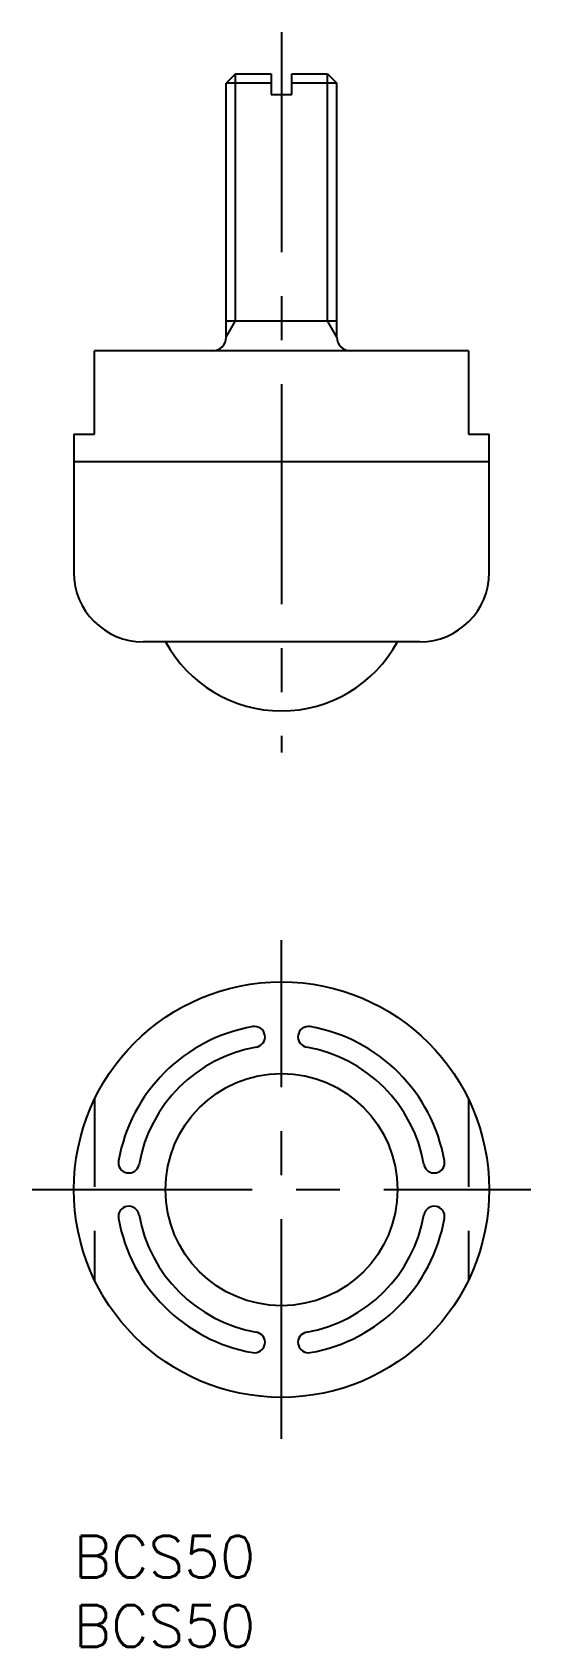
# Model space of a CAD drawing. Extents: x -3 to 33, y -8 to 109.
import ezdxf

# ---------------------------------------------------------------- set-up
doc = ezdxf.new("R2010")
doc.units = 0
doc.header["$LTSCALE"] = 0.5
doc.linetypes.add('CENTER', pattern=[50.8, 31.75, -6.35, 6.35, -6.35])
doc.linetypes.add('DASHED', pattern=[19.05, 12.7, -6.35])
for name, color, linetype in [('MSM_CENTER', 1, 'CENTER'), ('MSM_CONTINUOUS', 7, 'CONTINUOUS'), ('MSM_DASHED', 4, 'DASHED'), ('MSM_NARROW', 5, 'CONTINUOUS'), ('MSM_PART_NUMBER', 7, 'CONTINUOUS')]:
    doc.layers.add(name, color=color, linetype=linetype)
doc.styles.get("Standard").update_dxf_attribs({"font": 'txt.shx', "height": 1.5, "bigfont": 'bigfont.shx'})

# ---------------------------------------------------------------- blocks, each defined once
blk = doc.blocks.new('*U18')
at = {"layer": 'MSM_PART_NUMBER'}
blk.add_text('BCS50', height=3, dxfattribs=at).set_placement((0, -3))
blk = doc.blocks.new('*U19')
at = {"layer": 'MSM_PART_NUMBER'}
blk.add_text('BCS50', height=3, dxfattribs=at).set_placement((0, -8))

msp = doc.modelspace()

# ---------------------------------------------------------------- linework, layer by layer
at = {"layer": 'MSM_CENTER'}
for p, q in [((15, 108.55), (15, 56.55)), ((15, 7), (15, 43)), ((-3, 25), (33, 25))]:
    msp.add_line(p, q, dxfattribs=at)
at = {"layer": 'MSM_CONTINUOUS'}
for p, q in [((11.68, 105.55), (11, 104.88)), ((11.68, 105.55), (14.25, 105.55)), ((14.25, 105.55), (14.25, 104.05)), ((15.75, 105.55), (18.32, 105.55)), ((15.75, 104.05), (15.75, 105.55)), ((18.32, 105.55), (19, 104.88)), ((11, 86.55), (11, 104.88)), ((14.25, 104.88), (11, 104.88)), ((14.25, 104.05), (15.75, 104.05)), ((19, 104.88), (15.75, 104.88)), ((19, 86.55), (19, 104.88)), ((11, 87.72), (19, 87.72)), ((28.5, 85.55), (1.5, 85.55)), ((1.5, 79.55), (1.5, 85.55)), ((28.5, 85.55), (28.5, 79.55)), ((0, 79.55), (0, 69.55)), ((0, 79.55), (1.5, 79.55)), ((28.5, 79.55), (30, 79.55)), ((30, 69.55), (30, 79.55)), ((30, 77.55), (0, 77.55)), ((25, 64.55), (5, 64.55))]:
    msp.add_line(p, q, dxfattribs=at)
for radius in [15, 8.38]:
    msp.add_circle((15, 25), radius, dxfattribs=at)
for centre, radius, start, end in [((10, 86.55), 1, 270, 0), ((20, 86.55), 1, 180, 270), ((5, 69.55), 5, 180, 270), ((25, 69.55), 5, 270, 0), ((15, 69.08), 9.52, 208.3636, 331.6364), ((15, 25), 11.95, 100, 170), ((13.06, 36.03), 0.75, 280, 100), ((16.94, 36.03), 0.75, 80, 260), ((15, 25), 11.95, 10, 80), ((15, 25), 10.45, 100, 170), ((15, 25), 10.45, 10, 80), ((3.97, 26.95), 0.75, 170.2279, 349.7721), ((26.03, 26.95), 0.75, 190.2279, 9.7721), ((3.97, 23.05), 0.75, 10.2279, 189.7721), ((26.03, 23.05), 0.75, 350.2279, 169.7721), ((15, 25), 11.95, 190, 260), ((15, 25), 10.45, 190, 260), ((15, 25), 10.45, 280, 350), ((15, 25), 11.95, 280, 350), ((13.06, 13.97), 0.75, 260, 80), ((16.94, 13.97), 0.75, 100, 280)]:
    msp.add_arc(centre, radius, start, end, dxfattribs=at)
at = {"layer": 'MSM_DASHED'}
for p, q in [((1.5, 31.54), (1.5, 18.46)), ((28.5, 31.54), (28.5, 18.46))]:
    msp.add_line(p, q, dxfattribs=at)
at = {"layer": 'MSM_NARROW'}
for p, q in [((11.68, 87.72), (11.68, 105.55)), ((18.32, 87.72), (18.32, 105.55)), ((11, 86.55), (11.68, 87.72)), ((19, 86.55), (18.32, 87.72))]:
    msp.add_line(p, q, dxfattribs=at)

# ---------------------------------------------------------------- block references
at = {"layer": 'MSM_CONTINUOUS'}
for name in ['*U18', '*U19']:
    msp.add_blockref(name, (0, 0), dxfattribs=at)

doc.saveas('drawing.dxf')
